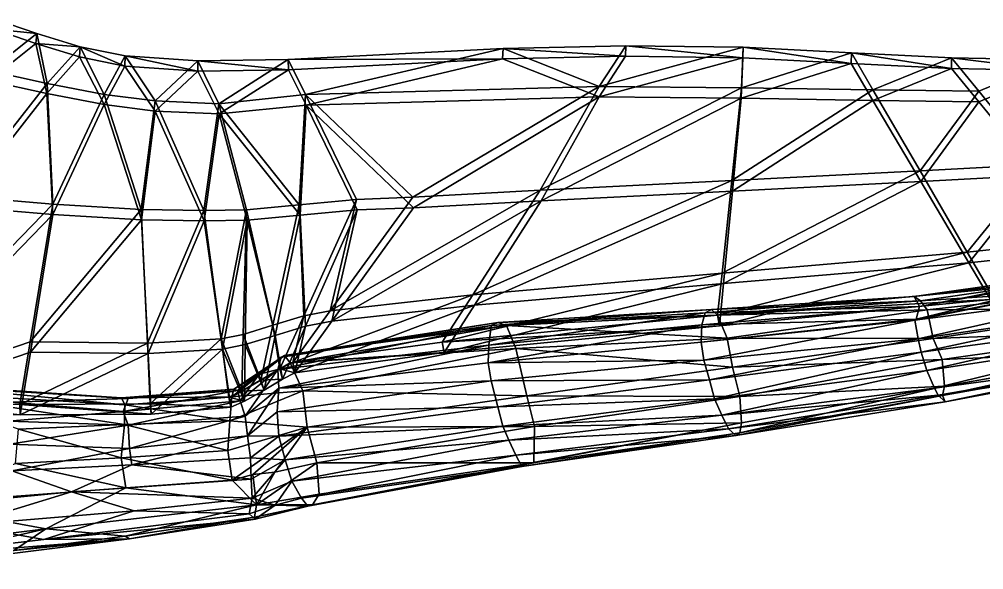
# Model space of a CAD drawing. Extents: x -3.67 to 3.67, y -1.12 to 0.75.
# Drawn here: x 0.379 to 0.948, y -0.071 to 0.254 of the extents above; entities that cross this region are included whole.
import ezdxf

# ---------------------------------------------------------------- set-up
doc = ezdxf.new("R2010")
doc.units = 0
doc.layers.add('PTERANDN$LWO', color=1, linetype='CONTINUOUS')

msp = doc.modelspace()

# ---------------------------------------------------------------- linework, layer by layer
at = {"layer": 'PTERANDN$LWO'}
for points in [[(0.38978, 0.24575, -0.50889), (0.3648, 0.25406, -0.51574), (0.36182, 0.22363, -0.39653)], [(0.3648, 0.25406, -0.51574), (0.38978, 0.24575, -0.50889), (0.3643, 0.24813, -0.51775)], [(0.3643, 0.24813, -0.51775), (0.38925, 0.23981, -0.51084), (0.36152, 0.21769, -0.39854)], [(0.39579, 0.21612, -0.38871), (0.38978, 0.24575, -0.50889), (0.36182, 0.22363, -0.39653)], [(0.38978, 0.24575, -0.50889), (0.38925, 0.23981, -0.51084), (0.3643, 0.24813, -0.51775)], [(0.38978, 0.24575, -0.50889), (0.41531, 0.23789, -0.50282), (0.38925, 0.23981, -0.51084)], [(0.41531, 0.23789, -0.50282), (0.38978, 0.24575, -0.50889), (0.39579, 0.21612, -0.38871)], [(0.38925, 0.23981, -0.51084), (0.39556, 0.21017, -0.39068), (0.36152, 0.21769, -0.39854)], [(0.41531, 0.23789, -0.50282), (0.4149, 0.23191, -0.50468), (0.38925, 0.23981, -0.51084)], [(0.38925, 0.23981, -0.51084), (0.4149, 0.23191, -0.50468), (0.39556, 0.21017, -0.39068)], [(0.42951, 0.20967, -0.38189), (0.41531, 0.23789, -0.50282), (0.39579, 0.21612, -0.38871)], [(0.44162, 0.22639, -0.50006), (0.4149, 0.23191, -0.50468), (0.41531, 0.23789, -0.50282)], [(0.44183, 0.23242, -0.49829), (0.41531, 0.23789, -0.50282), (0.42951, 0.20967, -0.38189)], [(0.41531, 0.23789, -0.50282), (0.44183, 0.23242, -0.49829), (0.44162, 0.22639, -0.50006)], [(0.54816, 0.20963, -0.39071), (0.66474, 0.23679, -0.50031), (0.53804, 0.23031, -0.49449)], [(0.53804, 0.23031, -0.49449), (0.66474, 0.23679, -0.50031), (0.66437, 0.23063, -0.50173)], [(0.54816, 0.20963, -0.39071), (0.72136, 0.21448, -0.37813), (0.66474, 0.23679, -0.50031)], [(0.73695, 0.23232, -0.50513), (0.66437, 0.23063, -0.50173), (0.66474, 0.23679, -0.50031)], [(0.72136, 0.21448, -0.37813), (0.73719, 0.23848, -0.50371), (0.66474, 0.23679, -0.50031)], [(0.66474, 0.23679, -0.50031), (0.73719, 0.23848, -0.50371), (0.73695, 0.23232, -0.50513)], [(0.80643, 0.23761, -0.50429), (0.73719, 0.23848, -0.50371), (0.72136, 0.21448, -0.37813)], [(0.72136, 0.21448, -0.37813), (0.80536, 0.21367, -0.35352), (0.80643, 0.23761, -0.50429)], [(0.80611, 0.23139, -0.50547), (0.73695, 0.23232, -0.50513), (0.73719, 0.23848, -0.50371)], [(0.73719, 0.23848, -0.50371), (0.80643, 0.23761, -0.50429), (0.80611, 0.23139, -0.50547)], [(0.87031, 0.23426, -0.49971), (0.80643, 0.23761, -0.50429), (0.80536, 0.21367, -0.35352)], [(0.80536, 0.21367, -0.35352), (0.88295, 0.21248, -0.33434), (0.87031, 0.23426, -0.49971)], [(0.87003, 0.22799, -0.50063), (0.80611, 0.23139, -0.50547), (0.80643, 0.23761, -0.50429)], [(0.80643, 0.23761, -0.50429), (0.87031, 0.23426, -0.49971), (0.87003, 0.22799, -0.50063)], [(0.92922, 0.22494, -0.49253), (0.87003, 0.22799, -0.50063), (0.87031, 0.23426, -0.49971)], [(0.92933, 0.23124, -0.49176), (0.87031, 0.23426, -0.49971), (0.88295, 0.21248, -0.33434)], [(0.87031, 0.23426, -0.49971), (0.92933, 0.23124, -0.49176), (0.92922, 0.22494, -0.49253)], [(0.4149, 0.23191, -0.50468), (0.42946, 0.20369, -0.38378), (0.39556, 0.21017, -0.39068)], [(0.4149, 0.23191, -0.50468), (0.44162, 0.22639, -0.50006), (0.42946, 0.20369, -0.38378)], [(0.45956, 0.20591, -0.37728), (0.44183, 0.23242, -0.49829), (0.42951, 0.20967, -0.38189)], [(0.48468, 0.22347, -0.49656), (0.44162, 0.22639, -0.50006), (0.44183, 0.23242, -0.49829)], [(0.48466, 0.22952, -0.49485), (0.44183, 0.23242, -0.49829), (0.45956, 0.20591, -0.37728)], [(0.44183, 0.23242, -0.49829), (0.48466, 0.22952, -0.49485), (0.48468, 0.22347, -0.49656)], [(0.45956, 0.20591, -0.37728), (0.49717, 0.20419, -0.37445), (0.48466, 0.22952, -0.49485)], [(0.53804, 0.23031, -0.49449), (0.48466, 0.22952, -0.49485), (0.49717, 0.20419, -0.37445)], [(0.48466, 0.22952, -0.49485), (0.53804, 0.23031, -0.49449), (0.53823, 0.22425, -0.49617)], [(0.53823, 0.22425, -0.49617), (0.48468, 0.22347, -0.49656), (0.48466, 0.22952, -0.49485)], [(0.49717, 0.20419, -0.37445), (0.54816, 0.20963, -0.39071), (0.53804, 0.23031, -0.49449)], [(0.66437, 0.23063, -0.50173), (0.53823, 0.22425, -0.49617), (0.53804, 0.23031, -0.49449)], [(0.66437, 0.23063, -0.50173), (0.5486, 0.2034, -0.39145), (0.53823, 0.22425, -0.49617)], [(0.7214, 0.20831, -0.37946), (0.5486, 0.2034, -0.39145), (0.66437, 0.23063, -0.50173)], [(0.73695, 0.23232, -0.50513), (0.7214, 0.20831, -0.37946), (0.66437, 0.23063, -0.50173)], [(0.7214, 0.20831, -0.37946), (0.73695, 0.23232, -0.50513), (0.80611, 0.23139, -0.50547)], [(0.80611, 0.23139, -0.50547), (0.80528, 0.20743, -0.35467), (0.7214, 0.20831, -0.37946)], [(0.80528, 0.20743, -0.35467), (0.80611, 0.23139, -0.50547), (0.87003, 0.22799, -0.50063)], [(0.87003, 0.22799, -0.50063), (0.88287, 0.2062, -0.33526), (0.80528, 0.20743, -0.35467)], [(0.88287, 0.2062, -0.33526), (0.87003, 0.22799, -0.50063), (0.92922, 0.22494, -0.49253)], [(0.88295, 0.21248, -0.33434), (0.94534, 0.21157, -0.32035), (0.92933, 0.23124, -0.49176)], [(0.99001, 0.22387, -0.48052), (0.92922, 0.22494, -0.49253), (0.92933, 0.23124, -0.49176)], [(0.99009, 0.23018, -0.47978), (0.92933, 0.23124, -0.49176), (0.94534, 0.21157, -0.32035)], [(0.92933, 0.23124, -0.49176), (0.99009, 0.23018, -0.47978), (0.99001, 0.22387, -0.48052)], [(0.99009, 0.23018, -0.47978), (0.94534, 0.21157, -0.32035), (0.98055, 0.16829, 0.05674)], [(0.39579, 0.21612, -0.38871), (0.36182, 0.22363, -0.39653), (0.34376, 0.14971, -0.12354)], [(0.44162, 0.22639, -0.50006), (0.4596, 0.19991, -0.37911), (0.42946, 0.20369, -0.38378)], [(0.4596, 0.19991, -0.37911), (0.44162, 0.22639, -0.50006), (0.48468, 0.22347, -0.49656)], [(0.48468, 0.22347, -0.49656), (0.49733, 0.19818, -0.37623), (0.4596, 0.19991, -0.37911)], [(0.49733, 0.19818, -0.37623), (0.48468, 0.22347, -0.49656), (0.53823, 0.22425, -0.49617)], [(0.53823, 0.22425, -0.49617), (0.5486, 0.2034, -0.39145), (0.49733, 0.19818, -0.37623)], [(0.92922, 0.22494, -0.49253), (0.94533, 0.20527, -0.32113), (0.88287, 0.2062, -0.33526)], [(0.94533, 0.20527, -0.32113), (0.92922, 0.22494, -0.49253), (0.99001, 0.22387, -0.48052)], [(0.98086, 0.162, 0.05594), (0.94533, 0.20527, -0.32113), (0.99001, 0.22387, -0.48052)], [(0.36152, 0.21769, -0.39854), (0.39556, 0.21017, -0.39068), (0.3435, 0.14363, -0.12534)], [(0.39913, 0.14496, -0.1151), (0.39579, 0.21612, -0.38871), (0.34376, 0.14971, -0.12354)], [(0.42951, 0.20967, -0.38189), (0.39579, 0.21612, -0.38871), (0.39913, 0.14496, -0.1151)], [(0.61158, 0.14902, -0.0916), (0.72136, 0.21448, -0.37813), (0.54816, 0.20963, -0.39071)], [(0.61158, 0.14902, -0.0916), (0.68674, 0.15323, -0.06623), (0.72136, 0.21448, -0.37813)], [(0.80536, 0.21367, -0.35352), (0.72136, 0.21448, -0.37813), (0.68674, 0.15323, -0.06623)], [(0.68674, 0.15323, -0.06623), (0.79964, 0.15898, -0.0187), (0.80536, 0.21367, -0.35352)], [(0.88295, 0.21248, -0.33434), (0.80536, 0.21367, -0.35352), (0.79964, 0.15898, -0.0187)], [(0.79964, 0.15898, -0.0187), (0.91076, 0.16456, 0.02947), (0.88295, 0.21248, -0.33434)], [(0.94534, 0.21157, -0.32035), (0.88295, 0.21248, -0.33434), (0.91076, 0.16456, 0.02947)], [(0.91076, 0.16456, 0.02947), (0.98055, 0.16829, 0.05674), (0.94534, 0.21157, -0.32035)], [(0.39556, 0.21017, -0.39068), (0.39909, 0.13886, -0.11684), (0.3435, 0.14363, -0.12534)], [(0.39556, 0.21017, -0.39068), (0.42946, 0.20369, -0.38378), (0.39909, 0.13886, -0.11684)], [(0.4512, 0.14179, -0.10691), (0.42951, 0.20967, -0.38189), (0.39913, 0.14496, -0.1151)], [(0.45956, 0.20591, -0.37728), (0.42951, 0.20967, -0.38189), (0.4512, 0.14179, -0.10691)], [(0.48821, 0.14132, -0.1014), (0.45956, 0.20591, -0.37728), (0.4512, 0.14179, -0.10691)], [(0.49717, 0.20419, -0.37445), (0.45956, 0.20591, -0.37728), (0.48821, 0.14132, -0.1014)], [(0.54458, 0.14461, -0.09691), (0.54816, 0.20963, -0.39071), (0.49717, 0.20419, -0.37445)], [(0.54458, 0.14461, -0.09691), (0.57832, 0.1478, -0.09447), (0.54816, 0.20963, -0.39071)], [(0.57832, 0.1478, -0.09447), (0.61158, 0.14902, -0.0916), (0.54816, 0.20963, -0.39071)], [(0.7214, 0.20831, -0.37946), (0.61191, 0.14284, -0.09299), (0.5486, 0.2034, -0.39145)], [(0.7214, 0.20831, -0.37946), (0.68721, 0.14702, -0.0675), (0.61191, 0.14284, -0.09299)], [(0.68721, 0.14702, -0.0675), (0.7214, 0.20831, -0.37946), (0.80528, 0.20743, -0.35467)], [(0.80528, 0.20743, -0.35467), (0.80011, 0.15274, -0.0198), (0.68721, 0.14702, -0.0675)], [(0.80011, 0.15274, -0.0198), (0.80528, 0.20743, -0.35467), (0.88287, 0.2062, -0.33526)], [(0.88287, 0.2062, -0.33526), (0.91118, 0.1583, 0.02853), (0.80011, 0.15274, -0.0198)], [(0.91118, 0.1583, 0.02853), (0.88287, 0.2062, -0.33526), (0.94533, 0.20527, -0.32113)], [(0.94533, 0.20527, -0.32113), (0.98086, 0.162, 0.05594), (0.91118, 0.1583, 0.02853)], [(0.42946, 0.20369, -0.38378), (0.45143, 0.13567, -0.1086), (0.39909, 0.13886, -0.11684)], [(0.42946, 0.20369, -0.38378), (0.4596, 0.19991, -0.37911), (0.45143, 0.13567, -0.1086)], [(0.4596, 0.19991, -0.37911), (0.48842, 0.13518, -0.10302), (0.45143, 0.13567, -0.1086)], [(0.48842, 0.13518, -0.10302), (0.4596, 0.19991, -0.37911), (0.49733, 0.19818, -0.37623)], [(0.48821, 0.14132, -0.1014), (0.51351, 0.1417, -0.09915), (0.49717, 0.20419, -0.37445)], [(0.51351, 0.1417, -0.09915), (0.54458, 0.14461, -0.09691), (0.49717, 0.20419, -0.37445)], [(0.5486, 0.2034, -0.39145), (0.54501, 0.13846, -0.09842), (0.49733, 0.19818, -0.37623)], [(0.57863, 0.14163, -0.09593), (0.54501, 0.13846, -0.09842), (0.5486, 0.2034, -0.39145)], [(0.61191, 0.14284, -0.09299), (0.57863, 0.14163, -0.09593), (0.5486, 0.2034, -0.39145)], [(0.49733, 0.19818, -0.37623), (0.51373, 0.13555, -0.10071), (0.48842, 0.13518, -0.10302)], [(0.54501, 0.13846, -0.09842), (0.51373, 0.13555, -0.10071), (0.49733, 0.19818, -0.37623)], [(0.98055, 0.16829, 0.05674), (0.91076, 0.16456, 0.02947), (0.93857, 0.11665, 0.39328)], [(0.93857, 0.11665, 0.39328), (1.01577, 0.12501, 0.43383), (0.98055, 0.16829, 0.05674)], [(0.91076, 0.16456, 0.02947), (0.79964, 0.15898, -0.0187), (0.79392, 0.10428, 0.31613)], [(0.79392, 0.10428, 0.31613), (0.93857, 0.11665, 0.39328), (0.91076, 0.16456, 0.02947)], [(0.93947, 0.11043, 0.39233), (0.91118, 0.1583, 0.02853), (0.98086, 0.162, 0.05594)], [(0.98086, 0.162, 0.05594), (1.0167, 0.11879, 0.43299), (0.93947, 0.11043, 0.39233)], [(0.79964, 0.15898, -0.0187), (0.68674, 0.15323, -0.06623), (0.64696, 0.09153, 0.23928)], [(0.64696, 0.09153, 0.23928), (0.79392, 0.10428, 0.31613), (0.79964, 0.15898, -0.0187)], [(0.79485, 0.09808, 0.31507), (0.80011, 0.15274, -0.0198), (0.91118, 0.1583, 0.02853)], [(0.91118, 0.1583, 0.02853), (0.93947, 0.11043, 0.39233), (0.79485, 0.09808, 0.31507)], [(0.39913, 0.14496, -0.1151), (0.34376, 0.14971, -0.12354), (0.28799, 0.03031, 0.29178)], [(0.68674, 0.15323, -0.06623), (0.61158, 0.14902, -0.0916), (0.56282, 0.08206, 0.19962)], [(0.56282, 0.08206, 0.19962), (0.64696, 0.09153, 0.23928), (0.68674, 0.15323, -0.06623)], [(0.56282, 0.08206, 0.19962), (0.61158, 0.14902, -0.0916), (0.57832, 0.1478, -0.09447)], [(0.64794, 0.08537, 0.2381), (0.68721, 0.14702, -0.0675), (0.80011, 0.15274, -0.0198)], [(0.80011, 0.15274, -0.0198), (0.79485, 0.09808, 0.31507), (0.64794, 0.08537, 0.2381)], [(0.3435, 0.14363, -0.12534), (0.39909, 0.13886, -0.11684), (0.28795, 0.02422, 0.29)], [(0.38584, 0.06374, 0.174), (0.39913, 0.14496, -0.1151), (0.28799, 0.03031, 0.29178)], [(0.4512, 0.14179, -0.10691), (0.39913, 0.14496, -0.1151), (0.38584, 0.06374, 0.174)], [(0.52895, 0.07352, 0.19518), (0.54458, 0.14461, -0.09691), (0.51351, 0.1417, -0.09915)], [(0.52895, 0.07352, 0.19518), (0.54719, 0.07904, 0.19739), (0.54458, 0.14461, -0.09691)], [(0.54719, 0.07904, 0.19739), (0.57832, 0.1478, -0.09447), (0.54458, 0.14461, -0.09691)], [(0.54719, 0.07904, 0.19739), (0.56282, 0.08206, 0.19962), (0.57832, 0.1478, -0.09447)], [(0.56376, 0.07592, 0.19832), (0.61191, 0.14284, -0.09299), (0.68721, 0.14702, -0.0675)], [(0.68721, 0.14702, -0.0675), (0.64794, 0.08537, 0.2381), (0.56376, 0.07592, 0.19832)], [(0.61191, 0.14284, -0.09299), (0.56376, 0.07592, 0.19832), (0.57863, 0.14163, -0.09593)], [(0.39909, 0.13886, -0.11684), (0.38598, 0.05763, 0.17227), (0.28795, 0.02422, 0.29)], [(0.45495, 0.06305, 0.18479), (0.4512, 0.14179, -0.10691), (0.38584, 0.06374, 0.174)], [(0.39909, 0.13886, -0.11684), (0.45143, 0.13567, -0.1086), (0.38598, 0.05763, 0.17227)], [(0.48821, 0.14132, -0.1014), (0.4512, 0.14179, -0.10691), (0.45495, 0.06305, 0.18479)], [(0.49843, 0.06558, 0.19165), (0.48821, 0.14132, -0.1014), (0.45495, 0.06305, 0.18479)], [(0.51351, 0.1417, -0.09915), (0.48821, 0.14132, -0.1014), (0.49843, 0.06558, 0.19165)], [(0.49843, 0.06558, 0.19165), (0.51155, 0.06814, 0.1932), (0.51351, 0.1417, -0.09915)], [(0.51155, 0.06814, 0.1932), (0.52895, 0.07352, 0.19518), (0.51351, 0.1417, -0.09915)], [(0.54501, 0.13846, -0.09842), (0.53029, 0.06748, 0.19373), (0.51373, 0.13555, -0.10071)], [(0.54828, 0.07294, 0.19601), (0.53029, 0.06748, 0.19373), (0.54501, 0.13846, -0.09842)], [(0.57863, 0.14163, -0.09593), (0.54828, 0.07294, 0.19601), (0.54501, 0.13846, -0.09842)], [(0.56376, 0.07592, 0.19832), (0.54828, 0.07294, 0.19601), (0.57863, 0.14163, -0.09593)], [(0.45143, 0.13567, -0.1086), (0.45542, 0.05695, 0.1831), (0.38598, 0.05763, 0.17227)], [(0.45143, 0.13567, -0.1086), (0.48842, 0.13518, -0.10302), (0.45542, 0.05695, 0.1831)], [(0.48842, 0.13518, -0.10302), (0.49917, 0.05949, 0.19003), (0.45542, 0.05695, 0.1831)], [(0.49917, 0.05949, 0.19003), (0.48842, 0.13518, -0.10302), (0.51373, 0.13555, -0.10071)], [(0.51373, 0.13555, -0.10071), (0.51262, 0.06208, 0.19165), (0.49917, 0.05949, 0.19003)], [(0.53029, 0.06748, 0.19373), (0.51262, 0.06208, 0.19165), (0.51373, 0.13555, -0.10071)], [(1.01577, 0.12501, 0.43383), (0.93857, 0.11665, 0.39328), (0.95121, 0.09487, 0.55864)], [(0.93857, 0.11665, 0.39328), (0.79392, 0.10428, 0.31613), (0.79132, 0.07941, 0.46832)], [(0.79132, 0.07941, 0.46832), (0.95121, 0.09487, 0.55864), (0.93857, 0.11665, 0.39328)], [(0.95231, 0.08868, 0.5577), (0.93947, 0.11043, 0.39233), (1.0167, 0.11879, 0.43299)], [(0.7924, 0.07324, 0.46728), (0.79485, 0.09808, 0.31507), (0.93947, 0.11043, 0.39233)], [(0.93947, 0.11043, 0.39233), (0.95231, 0.08868, 0.5577), (0.7924, 0.07324, 0.46728)], [(0.79392, 0.10428, 0.31613), (0.64696, 0.09153, 0.23928), (0.62887, 0.06349, 0.37815)], [(0.62887, 0.06349, 0.37815), (0.79132, 0.07941, 0.46832), (0.79392, 0.10428, 0.31613)], [(0.90729, 0.09046, 0.55081), (1.03005, 0.10793, 0.61518), (1.03334, 0.10564, 0.60623)], [(0.90729, 0.09046, 0.55081), (0.91031, 0.08459, 0.55489), (1.03005, 0.10793, 0.61518)], [(0.91098, 0.08785, 0.53952), (0.90729, 0.09046, 0.55081), (1.03334, 0.10564, 0.60623)], [(0.90849, 0.0771, 0.56648), (1.02861, 0.10066, 0.63627), (1.02851, 0.1062, 0.6253)], [(0.91031, 0.08459, 0.55489), (0.90849, 0.0771, 0.56648), (1.02851, 0.1062, 0.6253)], [(1.03005, 0.10793, 0.61518), (0.91031, 0.08459, 0.55489), (1.02851, 0.1062, 0.6253)], [(1.03892, 0.0962, 0.60031), (0.91098, 0.08785, 0.53952), (1.03334, 0.10564, 0.60623)], [(0.63006, 0.05736, 0.377), (0.64794, 0.08537, 0.2381), (0.79485, 0.09808, 0.31507)], [(0.79485, 0.09808, 0.31507), (0.7924, 0.07324, 0.46728), (0.63006, 0.05736, 0.377)], [(1.02861, 0.10066, 0.63627), (0.90758, 0.07658, 0.57501), (1.03023, 0.09254, 0.64443)], [(0.90849, 0.0771, 0.56648), (0.90758, 0.07658, 0.57501), (1.02861, 0.10066, 0.63627)], [(0.64696, 0.09153, 0.23928), (0.56282, 0.08206, 0.19962), (0.54066, 0.05162, 0.33199)], [(0.54066, 0.05162, 0.33199), (0.62887, 0.06349, 0.37815), (0.64696, 0.09153, 0.23928)], [(0.95121, 0.09487, 0.55864), (0.79132, 0.07941, 0.46832), (0.95231, 0.08868, 0.5577)], [(0.90758, 0.07658, 0.57501), (0.90954, 0.0656, 0.57903), (1.03023, 0.09254, 0.64443)], [(0.90954, 0.0656, 0.57903), (1.03448, 0.08403, 0.65003), (1.03023, 0.09254, 0.64443)], [(0.91483, 0.08254, 0.53273), (0.91098, 0.08785, 0.53952), (1.03892, 0.0962, 0.60031)], [(0.91483, 0.08254, 0.53273), (1.03892, 0.0962, 0.60031), (1.04036, 0.08373, 0.59715)], [(0.54196, 0.04554, 0.33075), (0.56376, 0.07592, 0.19832), (0.64794, 0.08537, 0.2381)], [(0.64794, 0.08537, 0.2381), (0.63006, 0.05736, 0.377), (0.54196, 0.04554, 0.33075)], [(0.91031, 0.08459, 0.55489), (0.90729, 0.09046, 0.55081), (0.78391, 0.08081, 0.49173)], [(0.90729, 0.09046, 0.55081), (0.78761, 0.08281, 0.47964), (0.78391, 0.08081, 0.49173)], [(0.90729, 0.09046, 0.55081), (0.91098, 0.08785, 0.53952), (0.78761, 0.08281, 0.47964)], [(0.78761, 0.08281, 0.47964), (0.91098, 0.08785, 0.53952), (0.79132, 0.07941, 0.46832)], [(0.79132, 0.07941, 0.46832), (0.7924, 0.07324, 0.46728), (0.95231, 0.08868, 0.5577)], [(0.91098, 0.08785, 0.53952), (0.91483, 0.08254, 0.53273), (0.79132, 0.07941, 0.46832)], [(0.54066, 0.05162, 0.33199), (0.56282, 0.08206, 0.19962), (0.54719, 0.07904, 0.19739)], [(0.65633, 0.06181, 0.44059), (0.78201, 0.07386, 0.50348), (0.78391, 0.08081, 0.49173)], [(0.6578, 0.07341, 0.42632), (0.65633, 0.06181, 0.44059), (0.78391, 0.08081, 0.49173)], [(0.78761, 0.08281, 0.47964), (0.6578, 0.07341, 0.42632), (0.78391, 0.08081, 0.49173)], [(0.66168, 0.07515, 0.41378), (0.6578, 0.07341, 0.42632), (0.78761, 0.08281, 0.47964)], [(0.66168, 0.07515, 0.41378), (0.78761, 0.08281, 0.47964), (0.79132, 0.07941, 0.46832)], [(0.78201, 0.07386, 0.50348), (0.91031, 0.08459, 0.55489), (0.78391, 0.08081, 0.49173)], [(0.90849, 0.0771, 0.56648), (0.91031, 0.08459, 0.55489), (0.78201, 0.07386, 0.50348)], [(0.91483, 0.08254, 0.53273), (0.79693, 0.06594, 0.45996), (0.79132, 0.07941, 0.46832)], [(0.91483, 0.08254, 0.53273), (0.91839, 0.0657, 0.52865), (0.79693, 0.06594, 0.45996)], [(0.90954, 0.0656, 0.57903), (0.91145, 0.05766, 0.58616), (1.03448, 0.08403, 0.65003)], [(1.03448, 0.08403, 0.65003), (0.91145, 0.05766, 0.58616), (1.03717, 0.07468, 0.65134)], [(0.91839, 0.0657, 0.52865), (0.91483, 0.08254, 0.53273), (1.04036, 0.08373, 0.59715)], [(1.04415, 0.07047, 0.5987), (0.91839, 0.0657, 0.52865), (1.04036, 0.08373, 0.59715)], [(0.53304, 0.04779, 0.33005), (0.54719, 0.07904, 0.19739), (0.52895, 0.07352, 0.19518)], [(0.53304, 0.04779, 0.33005), (0.54066, 0.05162, 0.33199), (0.54719, 0.07904, 0.19739)], [(0.6578, 0.07341, 0.42632), (0.66168, 0.07515, 0.41378), (0.5339, 0.05464, 0.35845)], [(0.66168, 0.07515, 0.41378), (0.53582, 0.05565, 0.34419), (0.5339, 0.05464, 0.35845)], [(0.66168, 0.07515, 0.41378), (0.66669, 0.07334, 0.39478), (0.53582, 0.05565, 0.34419)], [(0.56376, 0.07592, 0.19832), (0.54196, 0.04554, 0.33075), (0.54828, 0.07294, 0.19601)], [(0.79132, 0.07941, 0.46832), (0.62887, 0.06349, 0.37815), (0.7924, 0.07324, 0.46728)], [(0.66669, 0.07334, 0.39478), (0.66168, 0.07515, 0.41378), (0.79132, 0.07941, 0.46832)], [(0.79693, 0.06594, 0.45996), (0.66669, 0.07334, 0.39478), (0.79132, 0.07941, 0.46832)], [(0.90758, 0.07658, 0.57501), (0.90849, 0.0771, 0.56648), (0.78161, 0.06355, 0.51297)], [(0.90849, 0.0771, 0.56648), (0.78201, 0.07386, 0.50348), (0.78161, 0.06355, 0.51297)], [(0.78327, 0.05284, 0.5176), (0.90758, 0.07658, 0.57501), (0.78161, 0.06355, 0.51297)], [(0.90954, 0.0656, 0.57903), (0.90758, 0.07658, 0.57501), (0.78327, 0.05284, 0.5176)], [(0.91145, 0.05766, 0.58616), (0.91466, 0.04683, 0.58263), (1.03717, 0.07468, 0.65134)], [(0.91466, 0.04683, 0.58263), (1.04104, 0.06605, 0.64972), (1.03717, 0.07468, 0.65134)], [(0.52185, 0.0412, 0.32795), (0.52895, 0.07352, 0.19518), (0.51155, 0.06814, 0.1932)], [(0.52185, 0.0412, 0.32795), (0.53304, 0.04779, 0.33005), (0.52895, 0.07352, 0.19518)], [(0.53029, 0.06748, 0.19373), (0.54828, 0.07294, 0.19601), (0.5347, 0.0418, 0.32874)], [(0.53185, 0.04744, 0.37167), (0.6578, 0.07341, 0.42632), (0.5339, 0.05464, 0.35845)], [(0.65633, 0.06181, 0.44059), (0.6578, 0.07341, 0.42632), (0.53185, 0.04744, 0.37167)], [(0.54196, 0.04554, 0.33075), (0.5347, 0.0418, 0.32874), (0.54828, 0.07294, 0.19601)], [(0.53582, 0.05565, 0.34419), (0.66669, 0.07334, 0.39478), (0.53923, 0.05137, 0.3313)], [(0.66669, 0.07334, 0.39478), (0.67237, 0.05987, 0.38632), (0.53923, 0.05137, 0.3313)], [(0.62887, 0.06349, 0.37815), (0.63006, 0.05736, 0.377), (0.7924, 0.07324, 0.46728)], [(0.78201, 0.07386, 0.50348), (0.65605, 0.05137, 0.44993), (0.78161, 0.06355, 0.51297)], [(0.65633, 0.06181, 0.44059), (0.65605, 0.05137, 0.44993), (0.78201, 0.07386, 0.50348)], [(0.67237, 0.05987, 0.38632), (0.66669, 0.07334, 0.39478), (0.79693, 0.06594, 0.45996)], [(0.92372, 0.05331, 0.52909), (0.91839, 0.0657, 0.52865), (1.04415, 0.07047, 0.5987)], [(0.92372, 0.05331, 0.52909), (1.04415, 0.07047, 0.5987), (1.0456, 0.05866, 0.60461)], [(0.3798, 0.02682, 0.30541), (0.38584, 0.06374, 0.174), (0.28799, 0.03031, 0.29178)], [(0.45495, 0.06305, 0.18479), (0.38584, 0.06374, 0.174), (0.3798, 0.02682, 0.30541)], [(0.45665, 0.02726, 0.31737), (0.45495, 0.06305, 0.18479), (0.3798, 0.02682, 0.30541)], [(0.49843, 0.06558, 0.19165), (0.45495, 0.06305, 0.18479), (0.45665, 0.02726, 0.31737)], [(0.50307, 0.03115, 0.32486), (0.49843, 0.06558, 0.19165), (0.45665, 0.02726, 0.31737)], [(0.51066, 0.03471, 0.32609), (0.51155, 0.06814, 0.1932), (0.49843, 0.06558, 0.19165)], [(0.49843, 0.06558, 0.19165), (0.50307, 0.03115, 0.32486), (0.51066, 0.03471, 0.32609)], [(0.51155, 0.06814, 0.1932), (0.51066, 0.03471, 0.32609), (0.52185, 0.0412, 0.32795)], [(0.53029, 0.06748, 0.19373), (0.52381, 0.03532, 0.32655), (0.51262, 0.06208, 0.19165)], [(0.5347, 0.0418, 0.32874), (0.52381, 0.03532, 0.32655), (0.53029, 0.06748, 0.19373)], [(0.62887, 0.06349, 0.37815), (0.54066, 0.05162, 0.33199), (0.63006, 0.05736, 0.377)], [(0.65605, 0.05137, 0.44993), (0.78327, 0.05284, 0.5176), (0.78161, 0.06355, 0.51297)], [(0.67237, 0.05987, 0.38632), (0.79693, 0.06594, 0.45996), (0.8, 0.04883, 0.45689)], [(0.90954, 0.0656, 0.57903), (0.78327, 0.05284, 0.5176), (0.78653, 0.04125, 0.51921)], [(0.91145, 0.05766, 0.58616), (0.90954, 0.0656, 0.57903), (0.78653, 0.04125, 0.51921)], [(0.79693, 0.06594, 0.45996), (0.91839, 0.0657, 0.52865), (0.8, 0.04883, 0.45689)], [(0.91839, 0.0657, 0.52865), (0.92372, 0.05331, 0.52909), (0.8, 0.04883, 0.45689)], [(0.91466, 0.04683, 0.58263), (0.91924, 0.03648, 0.58041), (1.04104, 0.06605, 0.64972)], [(1.04104, 0.06605, 0.64972), (0.91924, 0.03648, 0.58041), (1.04567, 0.05918, 0.64566)], [(0.38598, 0.05763, 0.17227), (0.37998, 0.02072, 0.30368), (0.28795, 0.02422, 0.29)], [(0.38598, 0.05763, 0.17227), (0.45542, 0.05695, 0.1831), (0.37998, 0.02072, 0.30368)], [(0.45542, 0.05695, 0.1831), (0.45719, 0.02116, 0.3157), (0.37998, 0.02072, 0.30368)], [(0.45542, 0.05695, 0.1831), (0.49917, 0.05949, 0.19003), (0.45719, 0.02116, 0.3157)], [(0.49917, 0.05949, 0.19003), (0.50414, 0.02511, 0.32323), (0.45719, 0.02116, 0.3157)], [(0.49917, 0.05949, 0.19003), (0.51262, 0.06208, 0.19165), (0.51233, 0.02877, 0.32455)], [(0.51233, 0.02877, 0.32455), (0.50414, 0.02511, 0.32323), (0.49917, 0.05949, 0.19003)], [(0.52381, 0.03532, 0.32655), (0.51233, 0.02877, 0.32455), (0.51262, 0.06208, 0.19165)], [(0.65633, 0.06181, 0.44059), (0.53185, 0.04744, 0.37167), (0.53258, 0.03633, 0.38183)], [(0.65605, 0.05137, 0.44993), (0.65633, 0.06181, 0.44059), (0.53258, 0.03633, 0.38183)], [(0.67237, 0.05987, 0.38632), (0.54657, 0.03483, 0.32074), (0.53923, 0.05137, 0.3313)], [(0.54066, 0.05162, 0.33199), (0.54196, 0.04554, 0.33075), (0.63006, 0.05736, 0.377)], [(0.67237, 0.05987, 0.38632), (0.67887, 0.03193, 0.38005), (0.54657, 0.03483, 0.32074)], [(0.67887, 0.03193, 0.38005), (0.67237, 0.05987, 0.38632), (0.8, 0.04883, 0.45689)], [(0.78938, 0.03009, 0.51646), (0.91145, 0.05766, 0.58616), (0.78653, 0.04125, 0.51921)], [(0.91466, 0.04683, 0.58263), (0.91145, 0.05766, 0.58616), (0.78938, 0.03009, 0.51646)], [(0.91924, 0.03648, 0.58041), (1.04767, 0.05392, 0.6367), (1.04567, 0.05918, 0.64566)], [(0.92508, 0.03766, 0.53608), (0.92372, 0.05331, 0.52909), (1.0456, 0.05866, 0.60461)], [(0.92406, 0.03206, 0.54656), (0.92508, 0.03766, 0.53608), (1.0456, 0.05866, 0.60461)], [(1.05672, 0.05562, 0.61725), (0.92406, 0.03206, 0.54656), (1.0456, 0.05866, 0.60461)], [(0.50477, 0.03134, 0.32495), (0.53582, 0.05565, 0.34419), (0.53923, 0.05137, 0.3313)], [(0.53582, 0.05565, 0.34419), (0.50477, 0.03134, 0.32495), (0.50595, 0.03576, 0.33704)], [(0.54657, 0.03483, 0.32074), (0.50477, 0.03134, 0.32495), (0.53923, 0.05137, 0.3313)], [(0.53582, 0.05565, 0.34419), (0.50595, 0.03576, 0.33704), (0.52096, 0.04472, 0.35386)], [(0.5339, 0.05464, 0.35845), (0.53582, 0.05565, 0.34419), (0.52096, 0.04472, 0.35386)], [(0.53185, 0.04744, 0.37167), (0.5339, 0.05464, 0.35845), (0.52096, 0.04472, 0.35386)], [(0.65769, 0.04067, 0.45452), (0.65605, 0.05137, 0.44993), (0.53258, 0.03633, 0.38183)], [(0.54066, 0.05162, 0.33199), (0.53304, 0.04779, 0.33005), (0.54196, 0.04554, 0.33075)], [(0.78327, 0.05284, 0.5176), (0.65605, 0.05137, 0.44993), (0.65769, 0.04067, 0.45452)], [(0.78327, 0.05284, 0.5176), (0.65769, 0.04067, 0.45452), (0.78653, 0.04125, 0.51921)], [(0.92372, 0.05331, 0.52909), (0.80439, 0.03147, 0.45894), (0.8, 0.04883, 0.45689)], [(0.92372, 0.05331, 0.52909), (0.92508, 0.03766, 0.53608), (0.80439, 0.03147, 0.45894)], [(0.92135, 0.03227, 0.56879), (1.04767, 0.05392, 0.6367), (0.91924, 0.03648, 0.58041)], [(1.04767, 0.05392, 0.6367), (0.92135, 0.03227, 0.56879), (1.05001, 0.05183, 0.62674)], [(0.92135, 0.03227, 0.56879), (0.92547, 0.02844, 0.55736), (1.05001, 0.05183, 0.62674)], [(0.92406, 0.03206, 0.54656), (1.05672, 0.05562, 0.61725), (0.92547, 0.02844, 0.55736)], [(0.92547, 0.02844, 0.55736), (1.05672, 0.05562, 0.61725), (1.05001, 0.05183, 0.62674)], [(0.50975, 0.02886, 0.36197), (0.53185, 0.04744, 0.37167), (0.52096, 0.04472, 0.35386)], [(0.50975, 0.02886, 0.36197), (0.51273, 0.01983, 0.37226), (0.53185, 0.04744, 0.37167)], [(0.53185, 0.04744, 0.37167), (0.51273, 0.01983, 0.37226), (0.53258, 0.03633, 0.38183)], [(0.53304, 0.04779, 0.33005), (0.52185, 0.0412, 0.32795), (0.5347, 0.0418, 0.32874)], [(0.53304, 0.04779, 0.33005), (0.5347, 0.0418, 0.32874), (0.54196, 0.04554, 0.33075)], [(0.80439, 0.03147, 0.45894), (0.67887, 0.03193, 0.38005), (0.8, 0.04883, 0.45689)], [(0.91466, 0.04683, 0.58263), (0.78938, 0.03009, 0.51646), (0.79379, 0.02056, 0.51032)], [(0.91924, 0.03648, 0.58041), (0.91466, 0.04683, 0.58263), (0.79379, 0.02056, 0.51032)], [(0.50595, 0.03576, 0.33704), (0.50805, 0.03509, 0.3496), (0.52096, 0.04472, 0.35386)], [(0.50805, 0.03509, 0.3496), (0.50975, 0.02886, 0.36197), (0.52096, 0.04472, 0.35386)], [(0.52185, 0.0412, 0.32795), (0.51066, 0.03471, 0.32609), (0.52381, 0.03532, 0.32655)], [(0.52185, 0.0412, 0.32795), (0.52381, 0.03532, 0.32655), (0.5347, 0.0418, 0.32874)], [(0.53161, 0.02249, 0.38665), (0.65769, 0.04067, 0.45452), (0.53258, 0.03633, 0.38183)], [(0.65769, 0.04067, 0.45452), (0.53161, 0.02249, 0.38665), (0.66165, 0.02533, 0.45171)], [(0.65769, 0.04067, 0.45452), (0.66165, 0.02533, 0.45171), (0.78653, 0.04125, 0.51921)], [(0.66165, 0.02533, 0.45171), (0.78938, 0.03009, 0.51646), (0.78653, 0.04125, 0.51921)], [(0.30373, 0.0398, 0.29979), (0.29743, 0.03944, 0.31814), (0.44363, 0.03024, 0.3386)], [(0.29743, 0.03944, 0.31814), (0.3744, 0.02812, 0.34324), (0.44363, 0.03024, 0.3386)], [(0.43968, 0.03071, 0.32902), (0.30373, 0.0398, 0.29979), (0.44363, 0.03024, 0.3386)], [(0.30373, 0.0398, 0.29979), (0.44157, 0.02654, 0.31609), (0.3156, 0.03407, 0.28964)], [(0.43968, 0.03071, 0.32902), (0.44157, 0.02654, 0.31609), (0.30373, 0.0398, 0.29979)], [(0.43968, 0.03071, 0.32902), (0.50595, 0.03576, 0.33704), (0.50477, 0.03134, 0.32495)], [(0.43968, 0.03071, 0.32902), (0.44363, 0.03024, 0.3386), (0.50595, 0.03576, 0.33704)], [(0.44363, 0.03024, 0.3386), (0.44058, 0.02265, 0.35184), (0.50805, 0.03509, 0.3496)], [(0.44058, 0.02265, 0.35184), (0.50975, 0.02886, 0.36197), (0.50805, 0.03509, 0.3496)], [(0.50595, 0.03576, 0.33704), (0.44363, 0.03024, 0.3386), (0.50805, 0.03509, 0.3496)], [(0.51066, 0.03471, 0.32609), (0.50307, 0.03115, 0.32486), (0.51233, 0.02877, 0.32455)], [(0.50362, 0.01713, 0.31485), (0.54657, 0.03483, 0.32074), (0.54926, 0.01341, 0.31627)], [(0.50362, 0.01713, 0.31485), (0.50477, 0.03134, 0.32495), (0.54657, 0.03483, 0.32074)], [(0.51066, 0.03471, 0.32609), (0.51233, 0.02877, 0.32455), (0.52381, 0.03532, 0.32655)], [(0.51273, 0.01983, 0.37226), (0.51407, 0.00824, 0.37854), (0.53258, 0.03633, 0.38183)], [(0.51407, 0.00824, 0.37854), (0.53161, 0.02249, 0.38665), (0.53258, 0.03633, 0.38183)], [(0.54657, 0.03483, 0.32074), (0.67887, 0.03193, 0.38005), (0.54926, 0.01341, 0.31627)], [(0.92135, 0.03227, 0.56879), (0.91924, 0.03648, 0.58041), (0.79379, 0.02056, 0.51032)], [(0.80439, 0.03147, 0.45894), (0.92508, 0.03766, 0.53608), (0.80537, 0.01598, 0.46663)], [(0.92508, 0.03766, 0.53608), (0.80451, 0.01004, 0.477), (0.80537, 0.01598, 0.46663)], [(0.92406, 0.03206, 0.54656), (0.80451, 0.01004, 0.477), (0.92508, 0.03766, 0.53608)], [(0.28799, 0.03031, 0.29178), (0.28795, 0.02422, 0.29), (0.37998, 0.02072, 0.30368)], [(0.3798, 0.02682, 0.30541), (0.28799, 0.03031, 0.29178), (0.37998, 0.02072, 0.30368)], [(0.44157, 0.02654, 0.31609), (0.44139, 0.01506, 0.30504), (0.3156, 0.03407, 0.28964)], [(0.44139, 0.01506, 0.30504), (0.379, 0.01223, 0.28849), (0.3156, 0.03407, 0.28964)], [(0.44058, 0.02265, 0.35184), (0.44363, 0.03024, 0.3386), (0.3744, 0.02812, 0.34324)], [(0.44157, 0.02654, 0.31609), (0.43968, 0.03071, 0.32902), (0.50477, 0.03134, 0.32495)], [(0.44357, 0.01461, 0.35997), (0.50975, 0.02886, 0.36197), (0.44058, 0.02265, 0.35184)], [(0.50362, 0.01713, 0.31485), (0.44157, 0.02654, 0.31609), (0.50477, 0.03134, 0.32495)], [(0.50975, 0.02886, 0.36197), (0.44357, 0.01461, 0.35997), (0.51273, 0.01983, 0.37226)], [(0.50307, 0.03115, 0.32486), (0.45665, 0.02726, 0.31737), (0.50414, 0.02511, 0.32323)], [(0.50307, 0.03115, 0.32486), (0.50414, 0.02511, 0.32323), (0.51233, 0.02877, 0.32455)], [(0.67887, 0.03193, 0.38005), (0.68321, 0.01377, 0.38226), (0.54926, 0.01341, 0.31627)], [(0.78938, 0.03009, 0.51646), (0.66165, 0.02533, 0.45171), (0.66461, 0.01409, 0.44877)], [(0.78938, 0.03009, 0.51646), (0.66461, 0.01409, 0.44877), (0.79379, 0.02056, 0.51032)], [(0.68321, 0.01377, 0.38226), (0.67887, 0.03193, 0.38005), (0.80439, 0.03147, 0.45894)], [(0.68321, 0.01377, 0.38226), (0.80439, 0.03147, 0.45894), (0.80537, 0.01598, 0.46663)], [(0.79773, 0.01239, 0.50058), (0.92135, 0.03227, 0.56879), (0.79379, 0.02056, 0.51032)], [(0.92135, 0.03227, 0.56879), (0.79773, 0.01239, 0.50058), (0.92547, 0.02844, 0.55736)], [(0.80451, 0.01004, 0.477), (0.92406, 0.03206, 0.54656), (0.80198, 0.00854, 0.48883)], [(0.92406, 0.03206, 0.54656), (0.92547, 0.02844, 0.55736), (0.80198, 0.00854, 0.48883)], [(0.44058, 0.02265, 0.35184), (0.3744, 0.02812, 0.34324), (0.37306, 0.01695, 0.35467)], [(0.45665, 0.02726, 0.31737), (0.3798, 0.02682, 0.30541), (0.45719, 0.02116, 0.3157)], [(0.3798, 0.02682, 0.30541), (0.37998, 0.02072, 0.30368), (0.45719, 0.02116, 0.3157)], [(0.44139, 0.01506, 0.30504), (0.44157, 0.02654, 0.31609), (0.50362, 0.01713, 0.31485)], [(0.45665, 0.02726, 0.31737), (0.45719, 0.02116, 0.3157), (0.50414, 0.02511, 0.32323)], [(0.66165, 0.02533, 0.45171), (0.53161, 0.02249, 0.38665), (0.53246, 0.00815, 0.38713)], [(0.66461, 0.01409, 0.44877), (0.66165, 0.02533, 0.45171), (0.53246, 0.00815, 0.38713)], [(0.92547, 0.02844, 0.55736), (0.79773, 0.01239, 0.50058), (0.80198, 0.00854, 0.48883)], [(0.44357, 0.01461, 0.35997), (0.44058, 0.02265, 0.35184), (0.37306, 0.01695, 0.35467)], [(0.44139, 0.01506, 0.30504), (0.50362, 0.01713, 0.31485), (0.50241, -0.0003, 0.31017)], [(0.44357, 0.01461, 0.35997), (0.44439, 0.00087, 0.36986), (0.51273, 0.01983, 0.37226)], [(0.44439, 0.00087, 0.36986), (0.51407, 0.00824, 0.37854), (0.51273, 0.01983, 0.37226)], [(0.50362, 0.01713, 0.31485), (0.54926, 0.01341, 0.31627), (0.50241, -0.0003, 0.31017)], [(0.53246, 0.00815, 0.38713), (0.53161, 0.02249, 0.38665), (0.51407, 0.00824, 0.37854)], [(0.66461, 0.01409, 0.44877), (0.66819, 0.00569, 0.43898), (0.79379, 0.02056, 0.51032)], [(0.66819, 0.00569, 0.43898), (0.79773, 0.01239, 0.50058), (0.79379, 0.02056, 0.51032)], [(0.37386, 0.00346, 0.36548), (0.44357, 0.01461, 0.35997), (0.37306, 0.01695, 0.35467)], [(0.44439, 0.00087, 0.36986), (0.44357, 0.01461, 0.35997), (0.37386, 0.00346, 0.36548)], [(0.379, 0.01223, 0.28849), (0.43959, -0.00469, 0.29701), (0.3771, -0.00799, 0.28091)], [(0.44139, 0.01506, 0.30504), (0.43959, -0.00469, 0.29701), (0.379, 0.01223, 0.28849)], [(0.43959, -0.00469, 0.29701), (0.44139, 0.01506, 0.30504), (0.50241, -0.0003, 0.31017)], [(0.54926, 0.01341, 0.31627), (0.50494, -0.0179, 0.31078), (0.50241, -0.0003, 0.31017)], [(0.51722, -0.0146, 0.3127), (0.50494, -0.0179, 0.31078), (0.54926, 0.01341, 0.31627)], [(0.53016, -0.01321, 0.31381), (0.51722, -0.0146, 0.3127), (0.54926, 0.01341, 0.31627)], [(0.55492, -0.00766, 0.31831), (0.53016, -0.01321, 0.31381), (0.54926, 0.01341, 0.31627)], [(0.53627, -0.0059, 0.38392), (0.66461, 0.01409, 0.44877), (0.53246, 0.00815, 0.38713)], [(0.66461, 0.01409, 0.44877), (0.53627, -0.0059, 0.38392), (0.66819, 0.00569, 0.43898)], [(0.68321, 0.01377, 0.38226), (0.55492, -0.00766, 0.31831), (0.54926, 0.01341, 0.31627)], [(0.68321, 0.01377, 0.38226), (0.68283, -0.0077, 0.39436), (0.55492, -0.00766, 0.31831)], [(0.6722, -0.00303, 0.42919), (0.79773, 0.01239, 0.50058), (0.66819, 0.00569, 0.43898)], [(0.79773, 0.01239, 0.50058), (0.6722, -0.00303, 0.42919), (0.80198, 0.00854, 0.48883)], [(0.67838, -0.00819, 0.40805), (0.68283, -0.0077, 0.39436), (0.80537, 0.01598, 0.46663)], [(0.80451, 0.01004, 0.477), (0.67838, -0.00819, 0.40805), (0.80537, 0.01598, 0.46663)], [(0.68283, -0.0077, 0.39436), (0.68321, 0.01377, 0.38226), (0.80537, 0.01598, 0.46663)], [(0.44439, 0.00087, 0.36986), (0.44577, -0.0089, 0.37378), (0.51407, 0.00824, 0.37854)], [(0.51407, 0.00824, 0.37854), (0.44577, -0.0089, 0.37378), (0.51582, -0.00464, 0.38091)], [(0.53246, 0.00815, 0.38713), (0.51407, 0.00824, 0.37854), (0.51582, -0.00464, 0.38091)], [(0.53627, -0.0059, 0.38392), (0.53246, 0.00815, 0.38713), (0.51582, -0.00464, 0.38091)], [(0.66819, 0.00569, 0.43898), (0.53627, -0.0059, 0.38392), (0.54016, -0.01854, 0.37666)], [(0.6722, -0.00303, 0.42919), (0.66819, 0.00569, 0.43898), (0.54016, -0.01854, 0.37666)], [(0.6722, -0.00303, 0.42919), (0.67574, -0.00986, 0.42029), (0.80198, 0.00854, 0.48883)], [(0.67574, -0.00986, 0.42029), (0.80451, 0.01004, 0.477), (0.80198, 0.00854, 0.48883)], [(0.67838, -0.00819, 0.40805), (0.80451, 0.01004, 0.477), (0.67574, -0.00986, 0.42029)], [(0.44439, 0.00087, 0.36986), (0.37386, 0.00346, 0.36548), (0.37496, -0.01231, 0.37123)], [(0.44577, -0.0089, 0.37378), (0.44439, 0.00087, 0.36986), (0.37496, -0.01231, 0.37123)], [(0.43959, -0.00469, 0.29701), (0.44228, -0.02241, 0.29727), (0.3771, -0.00799, 0.28091)], [(0.50494, -0.0179, 0.31078), (0.43959, -0.00469, 0.29701), (0.50241, -0.0003, 0.31017)], [(0.44228, -0.02241, 0.29727), (0.43959, -0.00469, 0.29701), (0.50494, -0.0179, 0.31078)], [(0.44577, -0.0089, 0.37378), (0.51621, -0.01725, 0.37871), (0.51582, -0.00464, 0.38091)], [(0.51621, -0.01725, 0.37871), (0.53627, -0.0059, 0.38392), (0.51582, -0.00464, 0.38091)], [(0.54587, -0.02843, 0.36575), (0.6722, -0.00303, 0.42919), (0.54016, -0.01854, 0.37666)], [(0.6722, -0.00303, 0.42919), (0.54587, -0.02843, 0.36575), (0.67574, -0.00986, 0.42029)], [(0.44228, -0.02241, 0.29727), (0.31588, -0.03194, 0.26305), (0.3771, -0.00799, 0.28091)], [(0.41022, -0.02481, 0.37448), (0.44577, -0.0089, 0.37378), (0.37496, -0.01231, 0.37123)], [(0.51621, -0.01725, 0.37871), (0.44577, -0.0089, 0.37378), (0.41022, -0.02481, 0.37448)], [(0.53627, -0.0059, 0.38392), (0.51621, -0.01725, 0.37871), (0.51675, -0.02847, 0.37289)], [(0.53627, -0.0059, 0.38392), (0.51675, -0.02847, 0.37289), (0.54016, -0.01854, 0.37666)], [(0.53016, -0.01321, 0.31381), (0.55492, -0.00766, 0.31831), (0.51924, -0.03239, 0.32053)], [(0.55492, -0.00766, 0.31831), (0.55619, -0.0262, 0.32688), (0.51924, -0.03239, 0.32053)], [(0.67574, -0.00986, 0.42029), (0.54587, -0.02843, 0.36575), (0.54966, -0.03317, 0.35183)], [(0.55235, -0.03237, 0.33818), (0.67838, -0.00819, 0.40805), (0.54966, -0.03317, 0.35183)], [(0.67838, -0.00819, 0.40805), (0.67574, -0.00986, 0.42029), (0.54966, -0.03317, 0.35183)], [(0.68283, -0.0077, 0.39436), (0.55235, -0.03237, 0.33818), (0.55619, -0.0262, 0.32688)], [(0.67838, -0.00819, 0.40805), (0.55235, -0.03237, 0.33818), (0.68283, -0.0077, 0.39436)], [(0.55492, -0.00766, 0.31831), (0.68283, -0.0077, 0.39436), (0.55619, -0.0262, 0.32688)], [(0.29651, -0.03599, 0.3643), (0.41022, -0.02481, 0.37448), (0.37496, -0.01231, 0.37123)], [(0.50494, -0.0179, 0.31078), (0.51722, -0.0146, 0.3127), (0.51924, -0.03239, 0.32053)], [(0.53016, -0.01321, 0.31381), (0.51924, -0.03239, 0.32053), (0.51722, -0.0146, 0.3127)], [(0.44228, -0.02241, 0.29727), (0.39509, -0.04658, 0.29224), (0.31588, -0.03194, 0.26305)], [(0.39509, -0.04658, 0.29224), (0.44228, -0.02241, 0.29727), (0.51924, -0.03239, 0.32053)], [(0.51621, -0.01725, 0.37871), (0.41022, -0.02481, 0.37448), (0.51675, -0.02847, 0.37289)], [(0.44228, -0.02241, 0.29727), (0.50494, -0.0179, 0.31078), (0.51924, -0.03239, 0.32053)], [(0.51675, -0.02847, 0.37289), (0.53038, -0.03257, 0.36292), (0.54016, -0.01854, 0.37666)], [(0.53038, -0.03257, 0.36292), (0.54587, -0.02843, 0.36575), (0.54016, -0.01854, 0.37666)], [(0.41022, -0.02481, 0.37448), (0.29651, -0.03599, 0.3643), (0.3459, -0.04444, 0.36465)], [(0.44707, -0.03598, 0.37138), (0.41022, -0.02481, 0.37448), (0.3459, -0.04444, 0.36465)], [(0.41022, -0.02481, 0.37448), (0.44707, -0.03598, 0.37138), (0.51675, -0.02847, 0.37289)], [(0.55619, -0.0262, 0.32688), (0.55235, -0.03237, 0.33818), (0.51924, -0.03239, 0.32053)], [(0.54587, -0.02843, 0.36575), (0.53038, -0.03257, 0.36292), (0.54966, -0.03317, 0.35183)], [(0.29786, -0.05855, 0.26836), (0.31588, -0.03194, 0.26305), (0.39509, -0.04658, 0.29224)], [(0.44183, -0.05091, 0.32146), (0.39509, -0.04658, 0.29224), (0.51924, -0.03239, 0.32053)], [(0.51821, -0.03968, 0.33208), (0.44183, -0.05091, 0.32146), (0.51924, -0.03239, 0.32053)], [(0.44707, -0.03598, 0.37138), (0.51495, -0.03783, 0.36068), (0.51675, -0.02847, 0.37289)], [(0.53038, -0.03257, 0.36292), (0.51675, -0.02847, 0.37289), (0.51495, -0.03783, 0.36068)], [(0.53038, -0.03257, 0.36292), (0.51495, -0.03783, 0.36068), (0.51855, -0.04095, 0.34694)], [(0.55235, -0.03237, 0.33818), (0.51821, -0.03968, 0.33208), (0.51924, -0.03239, 0.32053)], [(0.55235, -0.03237, 0.33818), (0.54966, -0.03317, 0.35183), (0.51821, -0.03968, 0.33208)], [(0.51821, -0.03968, 0.33208), (0.54966, -0.03317, 0.35183), (0.51855, -0.04095, 0.34694)], [(0.54966, -0.03317, 0.35183), (0.53038, -0.03257, 0.36292), (0.51855, -0.04095, 0.34694)], [(0.39396, -0.05286, 0.3518), (0.44707, -0.03598, 0.37138), (0.3459, -0.04444, 0.36465)], [(0.51495, -0.03783, 0.36068), (0.44707, -0.03598, 0.37138), (0.39396, -0.05286, 0.3518)], [(0.51495, -0.03783, 0.36068), (0.39396, -0.05286, 0.3518), (0.51855, -0.04095, 0.34694)], [(0.51821, -0.03968, 0.33208), (0.44441, -0.05252, 0.33737), (0.44183, -0.05091, 0.32146)], [(0.44441, -0.05252, 0.33737), (0.51821, -0.03968, 0.33208), (0.51855, -0.04095, 0.34694)], [(0.39396, -0.05286, 0.3518), (0.3459, -0.04444, 0.36465), (0.29768, -0.06405, 0.34294)], [(0.39396, -0.05286, 0.3518), (0.44441, -0.05252, 0.33737), (0.51855, -0.04095, 0.34694)], [(0.29773, -0.06906, 0.29166), (0.29786, -0.05855, 0.26836), (0.39509, -0.04658, 0.29224)], [(0.37628, -0.05936, 0.30565), (0.29773, -0.06906, 0.29166), (0.39509, -0.04658, 0.29224)], [(0.44183, -0.05091, 0.32146), (0.37628, -0.05936, 0.30565), (0.39509, -0.04658, 0.29224)], [(0.37628, -0.05936, 0.30565), (0.44183, -0.05091, 0.32146), (0.44441, -0.05252, 0.33737)], [(0.29768, -0.06405, 0.34294), (0.29785, -0.0707, 0.31423), (0.44441, -0.05252, 0.33737)], [(0.39396, -0.05286, 0.3518), (0.29768, -0.06405, 0.34294), (0.44441, -0.05252, 0.33737)], [(0.29785, -0.0707, 0.31423), (0.37628, -0.05936, 0.30565), (0.44441, -0.05252, 0.33737)]]:
    msp.add_3dface(points, dxfattribs=at)

doc.saveas('drawing.dxf')
